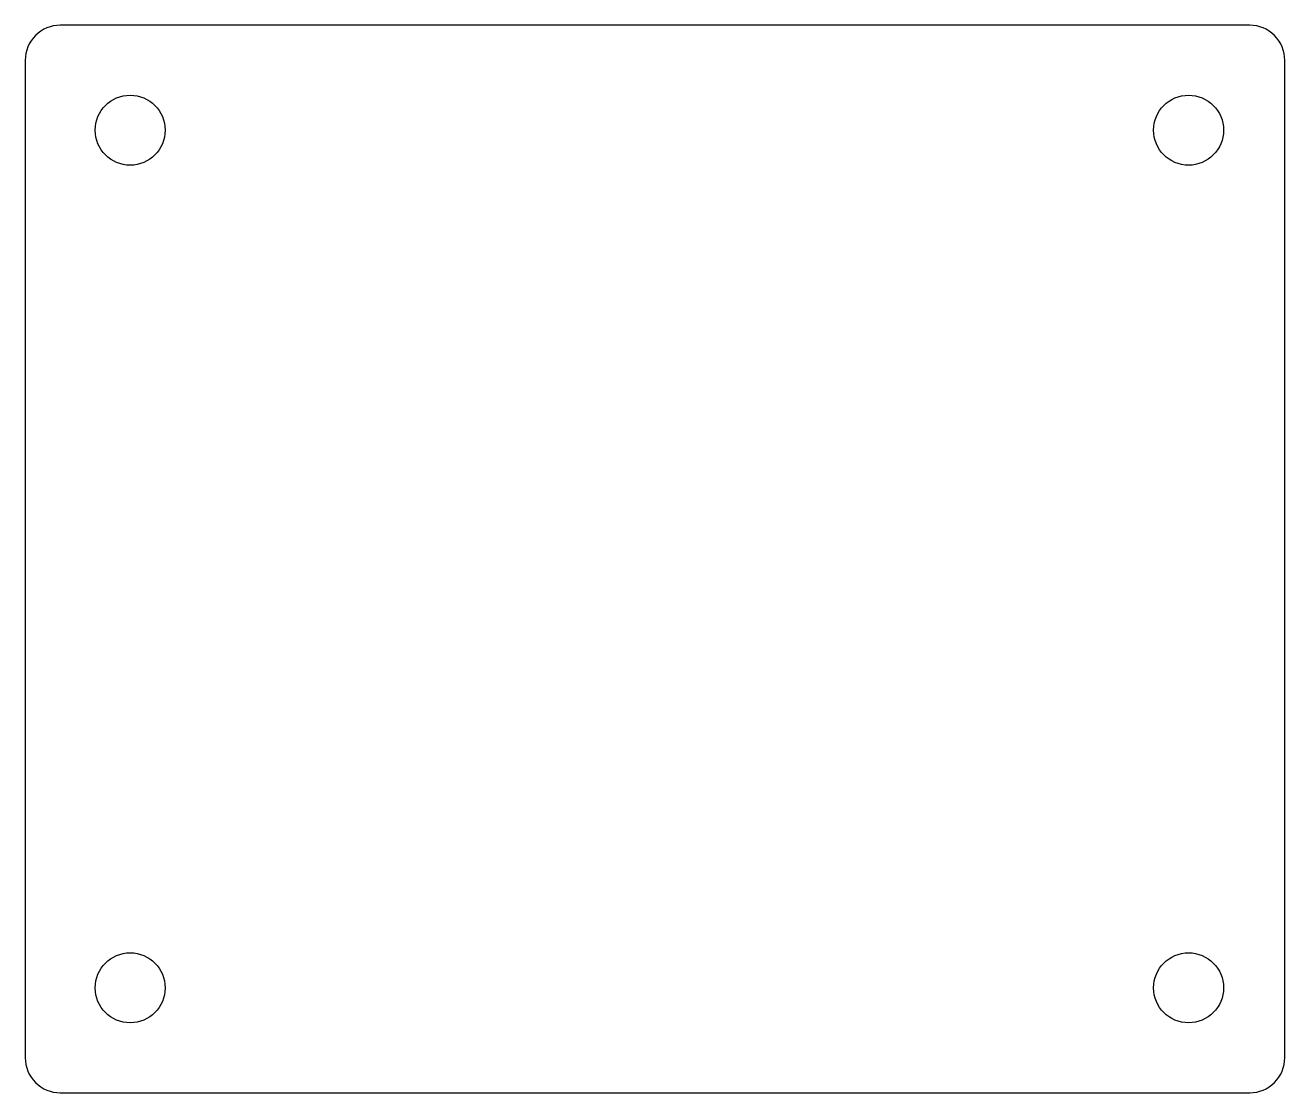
# Model space of a CAD drawing. Header units: millimetres. Extents: x -30.5 to 5.5, y -30.5 to 0.
import ezdxf

# ---------------------------------------------------------------- set-up
doc = ezdxf.new("R2010")
doc.units = ezdxf.units.MM
doc.layers.get('0').update_dxf_attribs({"linetype": 'CONTINUOUS'})

msp = doc.modelspace()

# ---------------------------------------------------------------- linework, layer by layer
msp.add_lwpolyline([(5.5, -1, 0.414214), (4.5, 0), (-29.5, 0, 0.414214), (-30.5, -1), (-30.5, -29.5, 0.414214), (-29.5, -30.5), (4.5, -30.5, 0.414214), (5.5, -29.5)], format="xyb", close=True)
for centre in [(-27.5, -3), (2.75, -3), (-27.5, -27.5), (2.75, -27.5)]:
    msp.add_circle(centre, 1)

doc.saveas('drawing.dxf')
